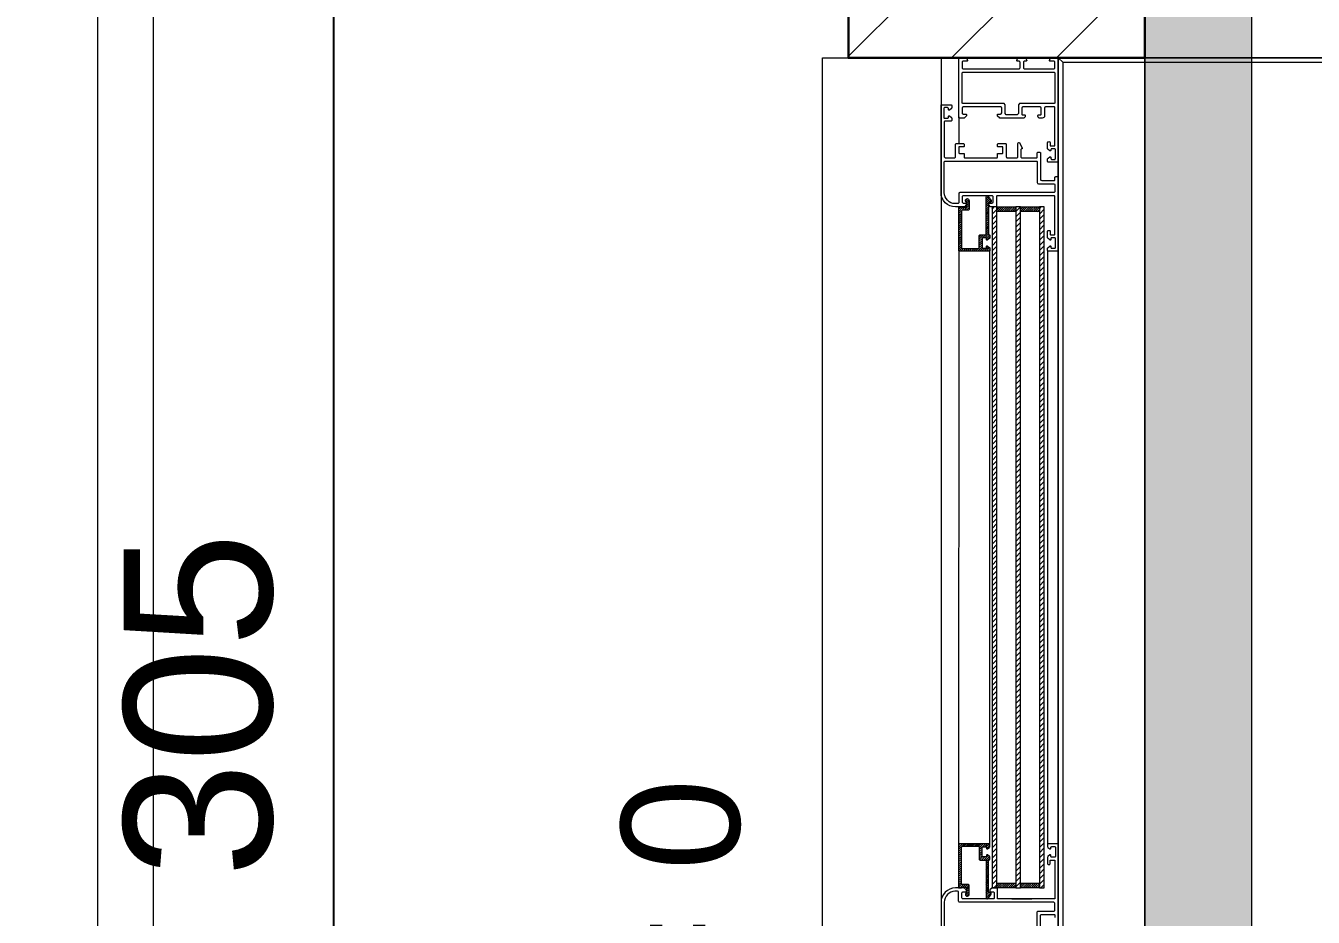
# Model space of a CAD drawing. Header units: centimetres. Extents: x 111832 to 117233, y -55119 to -48329.
# Drawn here: x 115859.9 to 115968.6, y -52974.8 to -52899.5 of the extents above; entities that cross this region are included whole.
import ezdxf

# ---------------------------------------------------------------- set-up
doc = ezdxf.new("R2010")
doc.units = ezdxf.units.CM
doc.header["$LTSCALE"] = 50
doc.header["$MEASUREMENT"] = 0
doc.layers.get('0').update_dxf_attribs({"color": 8})
for name, color, linetype, lineweight in [('CONSOLE ISOL.', 214, 'Continuous', 15), ('ISOLATION', 252, 'Continuous', 0), ('MACONNERIE COUPE', 7, 'Continuous', 30), ('MACONNERIE HACHURE', 253, 'Continuous', 13), ('mobilimi', 8, 'Continuous', 9), ('WINDOWS', 21, 'Continuous', 5)]:
    doc.layers.add(name, color=color, linetype=linetype, lineweight=lineweight)
doc.layers.add('COTE 50ème', color=1, linetype='Continuous')
doc.styles.add('GENERATED_STYLE_1', font='arial.ttf')
doc.styles.add('RS_TXT_50', font='arial.ttf', dxfattribs={"height": 12.5})
doc.dimstyles.new('RS_50CM_LINEAIRE', dxfattribs={"dimscale": 5, "dimtxt": 12.5, "dimasz": 1.5, "dimexe": 1, "dimexo": 2.5, "dimgap": 1, "dimtad": 1, "dimdec": 1, "dimrnd": 0.5, "dimdsep": 46, "dimtxsty": 'RS_TXT_50', "dimblk1": 'ARCHTICK', "dimblk2": 'ARCHTICK', "dimsah": 1, "dimcen": 2.5, "dimdle": 1, "dimclrt": 4, "dimadec": 0, "dimazin": 2, "dimtfac": 1, "dimtdec": 1, "dimtix": 1, "dimtmove": 2, "dimatfit": 3, "dimfxl": 1, "dimtolj": 1, "dimtzin": 0, "dimarcsym": 0})

# ---------------------------------------------------------------- blocks, each defined once
blk = doc.blocks.new('DRITARE POS 3')
at = {"layer": 'WINDOWS', "transparency": 33554559}
h = blk.add_hatch(dxfattribs=at)
h.set_pattern_fill('ANSI31', color=256, angle=450)
h.set_pattern_definition([(135, (-46708.71279, -43842.46996), (-0.08838834765, -0.08838834765), [])])
h.paths.add_polyline_path([(-1.74, -12.58), (-1.74, -12.64), (-2.09, -12.64, -0.414214), (-2.15, -12.58), (-2.15, -12.21, -0.247394), (-2.13, -12.16, 1.657435), (-2.37, -12.03), (-2.37, -12.77, 0.414214), (-2.28, -12.86), (-1.81, -12.86, -0.414214), (-1.72, -12.95), (-1.72, -16, -0.414214), (-1.81, -16.09), (-3.16, -16.09, -0.414214), (-3.22, -16.03), (-3.22, -15.03, 0.414214), (-3.31, -14.93), (-3.76, -14.93, -0.414214), (-3.82, -14.88), (-3.82, -11.74, 0.737396), (-3.99, -11.69), (-4.23, -12.04, 0.603122), (-4.15, -12.19), (-4.08, -12.19, -0.414214), (-4.02, -12.25), (-4.02, -14.93), (-4.06, -14.93, 0.414214), (-4.12, -14.99), (-4.12, -15.19, 0.250765), (-4.09, -15.24), (-3.92, -15.37, 0.599022), (-3.84, -15.33), (-3.84, -15.25, -0.414214), (-3.78, -15.19), (-3.52, -15.19, -0.414214), (-3.46, -15.25), (-3.46, -16, -0.414214), (-3.52, -16.05), (-3.78, -16.05, -0.414214), (-3.84, -16), (-3.84, -15.92, 0.599022), (-3.92, -15.88), (-4.09, -16.01, 0.250765), (-4.12, -16.05), (-4.12, -16.26, 0.414214), (-4.06, -16.31), (-1.55, -16.31, 0.414214), (-1.5, -16.26), (-1.5, -12.64), (-1.5, -12.58)])
at = {"layer": 'WINDOWS'}
h = blk.add_hatch(dxfattribs=at)
h.set_pattern_fill('ANSI31', color=140, scale=2.5, angle=450)
h.set_pattern_definition([(135, (-46708.9128, -43842.58123), (-0.2209708691, -0.2209708691), [])])
h.paths.add_polyline_path([(-8.71, -70.07), (-8.71, -12.58), (-8.31, -12.58), (-8.31, -70.07)])
h.paths.add_polyline_path([(-6.71, -70.07), (-6.71, -12.58), (-6.31, -12.58), (-6.31, -70.07)])
h.paths.add_polyline_path([(-4.71, -70.07), (-4.71, -12.58), (-4.31, -12.58), (-4.31, -70.07)])
at = {"layer": 'WINDOWS', "transparency": 33554559}
h = blk.add_hatch(dxfattribs=at)
h.set_pattern_fill('ANSI31', color=140, angle=450)
h.set_pattern_definition([(135, (-46708.90849, -43825.58123), (-0.08838834765, -0.08838834765), [])])
h.paths.add_polyline_path([(-6.71, -12.58), (-8.31, -12.58), (-8.31, -12.98), (-6.71, -12.98)])
h.paths.add_polyline_path([(-4.71, -12.58), (-6.31, -12.58), (-6.31, -12.98), (-4.71, -12.98)])
h.paths.add_polyline_path([(-6.71, -69.67), (-8.31, -69.67), (-8.31, -70.07), (-6.71, -70.07)])
h.paths.add_polyline_path([(-4.71, -69.67), (-6.31, -69.67), (-6.31, -70.07), (-4.71, -70.07)])
h = blk.add_hatch(dxfattribs=at)
h.set_pattern_fill('ANSI31', color=256, angle=450)
h.set_pattern_definition([(135, (-46708.70849, -43842.58123), (-0.08838834765, -0.08838834765), [])])
h.paths.add_polyline_path([(-1.49, -66.39, 0.414214), (-1.55, -66.33), (-4.06, -66.33, 0.414214), (-4.11, -66.39), (-4.11, -66.59, 0.250765), (-4.09, -66.64), (-3.92, -66.77, 0.599022), (-3.83, -66.72), (-3.83, -66.65, -0.414214), (-3.78, -66.59), (-3.51, -66.59, -0.414214), (-3.46, -66.65), (-3.46, -67.39, -0.414214), (-3.51, -67.45), (-3.78, -67.45, -0.414214), (-3.83, -67.39), (-3.83, -67.32, 0.599022), (-3.92, -67.27), (-4.09, -67.4, 0.250765), (-4.11, -67.45), (-4.11, -67.66, 0.414214), (-4.06, -67.71), (-4.02, -67.71), (-4.02, -70.4, -0.414214), (-4.07, -70.46), (-4.15, -70.46, 0.603122), (-4.23, -70.6), (-3.98, -70.96, 0.737396), (-3.81, -70.9), (-3.81, -67.77, -0.414214), (-3.76, -67.71), (-3.31, -67.71, 0.414214), (-3.22, -67.62), (-3.22, -66.61, -0.414214), (-3.16, -66.55), (-1.81, -66.55, -0.414214), (-1.72, -66.65), (-1.72, -69.69, -0.414214), (-1.81, -69.78), (-2.28, -69.78, 0.414214), (-2.37, -69.88), (-2.37, -70.61, 1.657435), (-2.12, -70.48, -0.247394), (-2.15, -70.44), (-2.15, -70.06, -0.414214), (-2.09, -70.01), (-1.74, -70.01), (-1.74, -70.06), (-1.49, -70.06), (-1.49, -70.01)])
at = {"layer": 'WINDOWS'}
for p, q in [((-1.5, -4.97), (-1.5, -7.22)), ((-9.9, -8.75), (-9.9, -10.08)), ((-0.01, -11.48), (0, -71.24)), ((-9.89, -16.28), (-9.89, -66.39)), ((-9, -16.26), (-9, -66.39)), ((-4.11, -66.39), (-4.12, -16.26)), ((-1.5, -16.26), (-1.49, -66.39)), ((-5.98, -71), (-7.66, -71))]:
    blk.add_line(p, q, dxfattribs=at)
at = {"layer": 'WINDOWS', "color": 165}
for points in [[(-9.9, 0), (-9.9, -160.11), (-33.9, -160.11), (-33.9, 0)], [(-9.9, 0), (-33.9, 0), (-33.9, -0.4), (-10.3, -0.4)], [(-10.3, -159.71), (-10.3, -0.4), (-9.9, 0), (-9.9, -160.11)], [(0, 0), (0, -160.11), (10, -160.11), (10, 0)]]:
    blk.add_lwpolyline(points, close=True, dxfattribs=at)
at = {"layer": 'WINDOWS'}
for points in [[(-7.08, -5), (-7.02, -5.06, 0.198912), (-6.98, -5.08), (-4.97, -5.08, 0.198912), (-4.93, -5.06), (-4.78, -4.91, 0.198912), (-4.76, -4.87), (-4.76, -4.8, 0.414214), (-4.82, -4.74), (-5.01, -4.74, -0.340481), (-5.14, -4.65), (-5.14, -4.24, -0.414214), (-5.04, -4.14), (-1.87, -4.14, -0.414214), (-1.78, -4.24), (-1.78, -4.65, -0.414214), (-1.87, -4.74), (-2.09, -4.74, 0.414214), (-2.15, -4.8), (-2.15, -4.87, 0.198912), (-2.13, -4.91), (-1.98, -5.06, 0.198912), (-1.94, -5.08), (-1.55, -5.08, 0.414214), (-1.5, -5.02), (-1.5, -0.06, 0.414214), (-1.55, 0), (-2.13, 0, 0.322823), (-2.19, -0.04), (-2.24, -0.21, 0.511918), (-2.19, -0.28), (-1.87, -0.28, -0.414214), (-1.78, -0.37), (-1.78, -0.84, -0.414214), (-1.87, -0.93), (-6.57, -0.93, -0.414214), (-6.67, -0.84), (-6.67, -0.37, -0.414214), (-6.57, -0.28), (-6.44, -0.28, 0.511918), (-6.39, -0.21), (-6.45, -0.04, 0.322823), (-6.5, 0), (-7.12, 0, 0.322823), (-7.17, -0.04), (-7.23, -0.21, 0.511918), (-7.17, -0.28), (-7.04, -0.28, -0.414214), (-6.95, -0.37), (-6.95, -0.84, -0.414214), (-7.04, -0.93), (-9.52, -0.93, -0.414214), (-9.62, -0.84), (-9.62, -0.37, -0.414214), (-9.52, -0.28), (-9.21, -0.28, 0.511918), (-9.15, -0.21), (-9.21, -0.04, 0.322823), (-9.26, 0), (-9.84, 0, 0.414214), (-9.9, -0.06), (-9.9, -8.75, 0.414214), (-9.84, -8.81), (-9.06, -8.81, 0.414214), (-9, -8.75), (-9, -8.51, 0.250765), (-9.03, -8.47), (-9.19, -8.35, 0.599022), (-9.28, -8.4), (-9.28, -8.51, -0.414214), (-9.34, -8.57), (-9.6, -8.57, -0.414214), (-9.65, -8.51), (-9.65, -7.73, -0.414214), (-9.6, -7.67), (-9.34, -7.67, -0.414214), (-9.28, -7.73), (-9.28, -7.8, 0.599022), (-9.19, -7.85), (-9.03, -7.74, 0.250765), (-9, -7.69), (-9, -7.16, 1), (-9.21, -7.16), (-9.21, -7.37, -0.414214), (-9.26, -7.43), (-9.56, -7.43, -0.414214), (-9.62, -7.37), (-9.62, -4.2, -0.414214), (-9.56, -4.14), (-8.83, -4.14, -0.414214), (-8.74, -4.24), (-8.74, -4.89, 0.414214), (-8.55, -5.08), (-8.3, -5.08, 0.198912), (-8.26, -5.06), (-8.2, -5, 0.198912), (-8.18, -4.96), (-8.18, -4.85, 0.414214), (-8.24, -4.8), (-8.4, -4.8, -0.414214), (-8.46, -4.74), (-8.46, -4.24, -0.414214), (-8.37, -4.14), (-6.91, -4.14, -0.414214), (-6.82, -4.24), (-6.82, -4.74, -0.414214), (-6.87, -4.8), (-7.04, -4.8, 0.414214), (-7.1, -4.85), (-7.1, -4.96, 0.198912)], [(0, -4.01, 0.414214), (-0.06, -3.96), (-0.84, -3.96, 0.414214), (-0.9, -4.01), (-0.9, -4.22, 0.250765), (-0.88, -4.27), (-0.71, -4.4, 0.599022), (-0.62, -4.35), (-0.62, -4.26, -0.414214), (-0.56, -4.2), (-0.3, -4.2, -0.414214), (-0.25, -4.26), (-0.25, -5.04, -0.414214), (-0.3, -5.1), (-0.56, -5.1, -0.414214), (-0.62, -5.04), (-0.62, -4.95, 0.599022), (-0.71, -4.9), (-0.88, -5.03, 0.250765), (-0.9, -5.08), (-0.9, -5.28, 0.414214), (-0.84, -5.34), (-0.34, -5.34, -0.414214), (-0.28, -5.39), (-0.28, -8.34, -0.414214), (-0.38, -8.44), (-1.12, -8.44, -0.414214), (-1.22, -8.34), (-1.22, -7.32, 0.414214), (-1.31, -7.22), (-1.87, -7.22, 0.414214), (-1.96, -7.32), (-1.96, -7.45, 0.414214), (-1.91, -7.5), (-1.55, -7.5, -0.414214), (-1.5, -7.56), (-1.5, -8.01, -0.414214), (-1.55, -8.06), (-1.91, -8.06, 0.414214), (-1.96, -8.12), (-1.96, -8.38, -0.414214), (-2.02, -8.44), (-4.71, -8.44, -0.414214), (-4.76, -8.38), (-4.76, -8.12, 0.414214), (-4.82, -8.06), (-5.17, -8.06, -0.414214), (-5.23, -8.01), (-5.23, -7.56, -0.414214), (-5.17, -7.5), (-4.82, -7.5, 0.414214), (-4.76, -7.45), (-4.76, -7.32, 0.414214), (-4.86, -7.22), (-5.42, -7.22, 0.414214), (-5.51, -7.32), (-5.51, -8.34, -0.414214), (-5.6, -8.44), (-6.39, -8.44, -0.414214), (-6.48, -8.34), (-6.48, -7.22, 0.809546), (-6.66, -7.19), (-6.85, -7.61, 0.543142), (-6.8, -7.69, -0.414214), (-6.74, -7.75), (-6.74, -8.34, -0.414214), (-6.84, -8.44), (-8.07, -8.44, -0.414214), (-8.12, -8.38), (-8.12, -8.03, 0.414214), (-8.18, -7.97), (-8.35, -7.97, 0.414214), (-8.4, -8.03), (-8.4, -10.25, -0.414214), (-8.5, -10.34), (-9.56, -10.34, -0.414214), (-9.62, -10.29), (-9.62, -10.08, 0.414214), (-9.67, -10.02), (-9.84, -10.02, 0.414214), (-9.9, -10.08), (-9.9, -16.26, 0.414214), (-9.84, -16.31), (-9.06, -16.31, 0.414214), (-9, -16.26), (-9, -16.05, 0.250765), (-9.03, -16.01), (-9.19, -15.88, 0.599022), (-9.28, -15.92), (-9.28, -16.02, -0.414214), (-9.34, -16.07), (-9.6, -16.07, -0.414214), (-9.65, -16.02), (-9.65, -15.23, -0.414214), (-9.6, -15.18), (-9.34, -15.18, -0.414214), (-9.28, -15.23), (-9.28, -15.33, 0.599022), (-9.19, -15.37), (-9.03, -15.24, 0.250765), (-9, -15.19), (-9, -14.62, 0.414214), (-9.06, -14.56), (-9.15, -14.56, 0.414214), (-9.21, -14.62), (-9.21, -14.88, -0.414214), (-9.26, -14.93), (-9.56, -14.93, -0.414214), (-9.62, -14.88), (-9.62, -11.7, -0.414214), (-9.56, -11.65), (-4.73, -11.65, -0.414214), (-4.68, -11.7), (-4.68, -12.53, 0.414214), (-4.62, -12.58), (-4.23, -12.58, 0.198912), (-4.19, -12.56), (-4.04, -12.41, 0.198912), (-4.02, -12.37), (-4.02, -12.3, 0.414214), (-4.08, -12.25), (-4.3, -12.25, -0.414214), (-4.4, -12.15), (-4.4, -11.74, -0.414214), (-4.3, -11.65), (-1.87, -11.65, -0.414214), (-1.78, -11.74), (-1.78, -12.15, -0.414214), (-1.87, -12.25), (-2.09, -12.25, 0.414214), (-2.15, -12.3), (-2.15, -12.37, 0.198912), (-2.13, -12.41), (-1.98, -12.56, 0.198912), (-1.94, -12.58), (-1.22, -12.58, 0.414214), (0, -11.37)], [(-1.5, -12.21, 0.414214), (-1.4, -12.3), (-1.18, -12.3), (-1.18, -12.3, 0.414214), (-0.28, -11.37), (-0.28, -8.77, 0.414214), (-0.34, -8.72), (-8.07, -8.72, 0.414214), (-8.12, -8.77), (-8.12, -10.53, -0.414214), (-8.22, -10.62), (-9.52, -10.62, 0.414214), (-9.62, -10.71), (-9.62, -11.27, 0.414214), (-9.52, -11.37), (-1.59, -11.37, -0.414214), (-1.5, -11.46)], [(-1.74, -12.64), (-2.09, -12.64, -0.414214), (-2.15, -12.58), (-2.15, -12.21, -0.247394), (-2.13, -12.16, 1.657435), (-2.37, -12.03), (-2.37, -12.77, 0.414214), (-2.28, -12.86), (-1.81, -12.86, -0.414214), (-1.72, -12.95), (-1.72, -16, -0.414214), (-1.81, -16.09), (-3.16, -16.09, -0.414214), (-3.22, -16.03), (-3.22, -15.03, 0.414214), (-3.31, -14.93), (-3.76, -14.93, -0.414214), (-3.82, -14.88), (-3.82, -11.74, 0.737396), (-3.99, -11.69), (-4.23, -12.04, 0.603122), (-4.15, -12.19), (-4.08, -12.19, -0.414214), (-4.02, -12.25), (-4.02, -14.93), (-4.06, -14.93, 0.414214), (-4.12, -14.99), (-4.12, -15.19, 0.250765), (-4.09, -15.24), (-3.92, -15.37, 0.599022), (-3.84, -15.33), (-3.84, -15.25, -0.414214), (-3.78, -15.19), (-3.52, -15.19, -0.414214), (-3.46, -15.25), (-3.46, -16, -0.414214), (-3.52, -16.05), (-3.78, -16.05, -0.414214), (-3.84, -16), (-3.84, -15.92, 0.599022), (-3.92, -15.88), (-4.09, -16.01, 0.250765), (-4.12, -16.05), (-4.12, -16.26, 0.414214), (-4.06, -16.31), (-1.55, -16.31, 0.414214), (-1.5, -16.26), (-1.5, -12.64), (-1.5, -12.58), (-1.74, -12.58)], [(-1.74, -70.01), (-2.09, -70.01, 0.414214), (-2.15, -70.06), (-2.15, -70.44, 0.247394), (-2.12, -70.48, -1.657435), (-2.37, -70.61), (-2.37, -69.88, -0.414214), (-2.28, -69.78), (-1.81, -69.78, 0.414214), (-1.72, -69.69), (-1.72, -66.65, 0.414214), (-1.81, -66.55), (-3.16, -66.55, 0.414214), (-3.22, -66.61), (-3.22, -67.62, -0.414214), (-3.31, -67.71), (-3.76, -67.71, 0.414214), (-3.81, -67.77), (-3.81, -70.9, -0.737396), (-3.98, -70.96), (-4.23, -70.6, -0.603122), (-4.15, -70.46), (-4.07, -70.46, 0.414214), (-4.02, -70.4), (-4.02, -67.71), (-4.06, -67.71, -0.414214), (-4.11, -67.66), (-4.11, -67.45, -0.250765), (-4.09, -67.4), (-3.92, -67.27, -0.599022), (-3.83, -67.32), (-3.83, -67.39, 0.414214), (-3.78, -67.45), (-3.51, -67.45, 0.414214), (-3.46, -67.39), (-3.46, -66.65, 0.414214), (-3.51, -66.59), (-3.78, -66.59, 0.414214), (-3.83, -66.65), (-3.83, -66.72, -0.599022), (-3.92, -66.77), (-4.09, -66.64, -0.250765), (-4.11, -66.59), (-4.11, -66.39, -0.414214), (-4.06, -66.33), (-1.55, -66.33, -0.414214), (-1.49, -66.39), (-1.49, -70.01), (-1.49, -70.06), (-1.74, -70.06)], [(-1.49, -70.44, -0.414214), (-1.4, -70.35), (-1.18, -70.35), (-1.18, -70.35, -0.414214), (-0.28, -71.28), (-0.28, -73.88, -0.414214), (-0.34, -73.93), (-8.06, -73.93, -0.414214), (-8.12, -73.88), (-8.12, -72.12, 0.414214), (-8.21, -72.03), (-9.52, -72.03, -0.414214), (-9.61, -71.94), (-9.61, -71.38, -0.414214), (-9.52, -71.28), (-1.59, -71.28, 0.414214), (-1.49, -71.19)]]:
    blk.add_lwpolyline(points, format="xyb", close=True, dxfattribs=at)
for points in [[(-9.9, -160.11), (-9.9, 0), (0, 0), (0, -160.11)], [(-1.78, -1.27), (-1.83, -1.21), (-9.56, -1.21), (-9.62, -1.27), (-9.62, -3.81), (-9.56, -3.86), (-6.63, -3.86), (-6.54, -3.96), (-6.54, -4.7), (-6.44, -4.8), (-5.51, -4.8), (-5.42, -4.7), (-5.42, -3.96), (-5.32, -3.86), (-1.83, -3.86), (-1.78, -3.81)]]:
    blk.add_lwpolyline(points, close=True, dxfattribs=at)
at = {"layer": 'WINDOWS', "color": 140}
for points in [[(-8.71, -70.07), (-8.71, -12.58), (-8.31, -12.58), (-8.31, -70.07)], [(-6.71, -12.58), (-8.31, -12.58), (-8.31, -12.98), (-6.71, -12.98)], [(-6.71, -70.07), (-6.71, -12.58), (-6.31, -12.58), (-6.31, -70.07)], [(-4.71, -12.58), (-6.31, -12.58), (-6.31, -12.98), (-4.71, -12.98)], [(-4.71, -70.07), (-4.71, -12.58), (-4.31, -12.58), (-4.31, -70.07)], [(-6.71, -69.67), (-8.31, -69.67), (-8.31, -70.07), (-6.71, -70.07)], [(-4.71, -69.67), (-6.31, -69.67), (-6.31, -70.07), (-4.71, -70.07)]]:
    blk.add_lwpolyline(points, close=True, dxfattribs=at)
at = {"layer": 'WINDOWS'}
for points in [[(-8.4, -74.62), (-8.4, -72.4, 0.414214), (-8.49, -72.31), (-9.56, -72.31, 0.414214), (-9.61, -72.36), (-9.61, -72.57, -0.414214)], [(-9.89, -72.57), (-9.89, -66.39, -0.414214), (-9.84, -66.34), (-9.05, -66.34, -0.414214), (-9, -66.39), (-9, -66.6, -0.250765), (-9.02, -66.64), (-9.19, -66.77, -0.599022), (-9.28, -66.73), (-9.28, -66.63, 0.414214), (-9.33, -66.58), (-9.59, -66.58, 0.414214), (-9.65, -66.63), (-9.65, -67.42, 0.414214), (-9.59, -67.47), (-9.33, -67.47, 0.414214), (-9.28, -67.42), (-9.28, -67.32, -0.599022), (-9.19, -67.28), (-9.02, -67.41, -0.250765), (-9, -67.46), (-9, -68.03, -0.414214), (-9.05, -68.09), (-9.15, -68.09, -0.414214), (-9.2, -68.03), (-9.2, -67.77, 0.414214), (-9.26, -67.72), (-9.56, -67.72, 0.414214), (-9.61, -67.77), (-9.61, -70.95, 0.414214), (-9.56, -71), (-4.82, -71, 0.414214), (-4.76, -70.95), (-4.76, -70.12, -0.414214), (-4.71, -70.07), (-4.32, -70.07, -0.198912), (-4.28, -70.09), (-4.13, -70.24, -0.198912), (-4.11, -70.28), (-4.11, -70.35, -0.414214), (-4.17, -70.4), (-4.39, -70.4, 0.414214), (-4.48, -70.5), (-4.48, -70.91, 0.414214), (-4.39, -71), (-1.87, -71, 0.414214), (-1.77, -70.91), (-1.77, -70.5, 0.414214), (-1.87, -70.4), (-2.09, -70.4, -0.414214), (-2.15, -70.35), (-2.15, -70.28, -0.198912), (-2.13, -70.24), (-1.98, -70.09, -0.198912), (-1.94, -70.07), (-1.21, -70.07, -0.414214), (0, -71.28), (0, -78.64, -0.414214)]]:
    blk.add_lwpolyline(points, format="xyb", dxfattribs=at)
at = {"layer": 'WINDOWS', "color": 165, "insert": (27.15, -106.27), "char_height": 10, "attachment_point": 7, "rotation": 90, "style": 'GENERATED_STYLE_1'}
blk.add_mtext('\\A1;\\pt0;P{\\H0.6x;neto}= 0', dxfattribs=at)
blk = doc.blocks.new('_ArchTick')
at = {"color": 0, "linetype": 'ByBlock', "const_width": 0.15}
blk.add_lwpolyline([(-0.5, -0.5), (0.5, 0.5)], dxfattribs=at)
blk = doc.blocks.new('*D1254')
at = {"layer": 'COTE 50ème', "color": 0, "lineweight": -2, "ltscale": 0.5, "transparency": 16777216}
for p, q in [((115885.94, -53114.36), (115885.94, -52799.36)), ((115887.37, -52804.36), (115880.94, -52804.36)), ((115892.43, -53109.36), (115880.94, -53109.36))]:
    blk.add_line(p, q, dxfattribs=at)
at = {"layer": 'Defpoints', "color": 0, "ltscale": 0.5, "transparency": 16777216}
for p in [(115885.94, -52804.36), (115899.87, -52804.36), (115904.93, -53109.36)]:
    blk.add_point(p, dxfattribs=at)
at = {"layer": 'COTE 50ème', "color": 0, "lineweight": -2, "ltscale": 0.5, "transparency": 16777216, "xscale": 7.5, "yscale": 7.5, "zscale": 7.5}
for p, rotation in [((115885.94, -52804.36), 90), ((115885.94, -53109.36), 270)]:
    blk.add_blockref('_ArchTick', p, dxfattribs=dict(at, rotation=rotation))
at = {"layer": 'COTE 50ème', "color": 4, "ltscale": 0.5, "transparency": 16777216, "insert": (115874.55, -52956.86), "char_height": 12.5, "attachment_point": 5, "rotation": 90, "style": 'RS_TXT_50'}
blk.add_mtext('\\A1;305', dxfattribs=at)

msp = doc.modelspace()

# ---------------------------------------------------------------- hatches: boundary and pattern name
at = {"layer": 'ISOLATION', "transparency": 33554687}
h = msp.add_hatch(dxfattribs=at)
h.set_pattern_fill('INSUL', color=256, scale=10, angle=45)
h.set_pattern_definition([(45, (1225.213, 1325.2256), (-2.65165043, 2.65165043), []), (45, (1224.329, 1326.1095), (-2.65165043, 2.65165043), [1.25, -1.25]), (45, (1223.445, 1326.9934), (-2.65165043, 2.65165043), [1.25, -1.25])])
h.paths.add_polyline_path([(115062.37, -53272.36), (115224.37, -53272.36), (115224.37, -53147.36), (115519.37, -53147.36), (115519.37, -53134.36), (115954.37, -53134.36), (115954.37, -52082.36), (116034.37, -52082.36), (116034.37, -52122.36), (116059.37, -52122.36), (116059.37, -52057.36), (114824.37, -52057.36), (114824.37, -52048.36), (116068.37, -52048.36), (116068.37, -52131.36), (116025.37, -52131.36), (116025.37, -52091.36), (115963.37, -52091.36), (115963.37, -53143.36), (115528.37, -53143.36), (115528.37, -53156.36), (115233.37, -53156.36), (115233.37, -53281.36), (115062.37, -53281.36)])
at = {"layer": 'MACONNERIE HACHURE'}
h = msp.add_hatch(dxfattribs=at)
h.set_pattern_fill('ANSI31', color=256, scale=50, style=0)
h.set_pattern_definition([(45, (923.721, 14234.1016), (-4.41941738, 4.41941738), [])])
h.paths.add_polyline_path([(114499.37, -53137.36), (114499.37, -53147.36), (114399.37, -53147.36), (114399.37, -53097.36), (114499.37, -53097.36), (114499.37, -53107.36), (114414.37, -53107.36), (114414.37, -53137.36)])
h.paths.add_polyline_path([(115954.37, -52057.36), (116034.37, -52057.36), (116034.37, -52082.36), (115954.37, -52082.36)])
h.paths.add_polyline_path([(113964.37, -52057.36), (113884.37, -52057.36), (113884.37, -52082.36), (113964.37, -52082.36)])
h.paths.add_polyline_path([(113884.37, -52082.36), (113859.37, -52082.36), (113859.37, -52130.36), (113884.37, -52130.36)])
h.paths.add_polyline_path([(113989.37, -52154.25), (113964.37, -52154.25), (113964.37, -52147.36), (113989.37, -52147.36)])
h.paths.add_polyline_path([(115954.37, -52154.25), (115929.37, -52154.25), (115929.37, -52147.36), (115954.37, -52147.36)])
h.paths.add_polyline_path([(114926.37, -53272.36), (114926.37, -53387.36), (114992.37, -53387.36), (114992.37, -53272.36), (114972.37, -53272.36), (114972.37, -53367.36), (114946.37, -53367.36), (114946.37, -53272.36)])
h.paths.add_polyline_path([(115224.37, -53762.36), (115294.37, -53762.36), (115294.37, -53622.36), (115269.37, -53622.36), (115269.37, -53737.36), (115224.37, -53737.36)])
h.paths.add_polyline_path([(114694.37, -53762.36), (114624.37, -53762.36), (114624.37, -53622.36), (114649.37, -53622.36), (114649.37, -53737.36), (114694.37, -53737.36)])
h.paths.add_polyline_path([(114224.37, -53134.36), (114329.37, -53134.36), (114329.37, -53109.36), (114224.37, -53109.36)])
h.paths.add_polyline_path([(115694.37, -53134.36), (115589.37, -53134.36), (115589.37, -53109.36), (115694.37, -53109.36)])
h.paths.add_polyline_path([(113964.37, -52902.25), (113989.37, -52902.25), (113989.37, -52887.36), (113964.37, -52887.36)])
h.paths.add_polyline_path([(116034.37, -53342.47), (116059.37, -53342.47), (116059.37, -53397.36), (116034.37, -53397.36)])
h.paths.add_polyline_path([(116034.37, -53087.36), (116059.37, -53087.36), (116059.37, -53157.36), (116034.37, -53157.36)])
h.paths.add_polyline_path([(116034.37, -52902.25), (116059.37, -52902.25), (116059.37, -52747.36), (116034.37, -52747.36)])
h.paths.add_polyline_path([(116034.37, -52502.36), (116059.37, -52502.36), (116059.37, -52542.36), (116034.37, -52542.36)])
h.paths.add_polyline_path([(113884.37, -53342.47), (113859.37, -53342.47), (113859.37, -53397.36), (113884.37, -53397.36)])
h.paths.add_polyline_path([(113884.37, -53087.36), (113859.37, -53087.36), (113859.37, -53157.36), (113884.37, -53157.36)])
h.paths.add_polyline_path([(113884.37, -52902.25), (113859.37, -52902.25), (113859.37, -52747.36), (113884.37, -52747.36)])
h.paths.add_polyline_path([(113884.37, -52494.36), (113859.37, -52494.36), (113859.37, -52542.36), (113884.37, -52542.36)])
h.paths.add_polyline_path([(115929.37, -52507.36), (115764.37, -52507.36), (115764.37, -52482.36), (115929.37, -52482.36)])
h.paths.add_polyline_path([(115704.37, -52507.36), (115701.34, -52507.36), (115701.34, -52482.36), (115704.37, -52482.36)])
h.paths.add_polyline_path([(115606.34, -52507.36), (115579.37, -52507.36), (115579.37, -52482.36), (115606.34, -52482.36)])
h.paths.add_polyline_path([(114214.37, -52507.36), (114217.4, -52507.36), (114217.4, -52482.36), (114214.37, -52482.36)])
h.paths.add_polyline_path([(114312.4, -52507.36), (114339.37, -52507.36), (114339.37, -52482.36), (114312.4, -52482.36)])
h.paths.add_polyline_path([(114679.37, -53134.36), (114694.37, -53134.36), (114694.37, -53109.36), (114679.37, -53109.36)])
h.paths.add_polyline_path([(115954.37, -52902.25), (115929.37, -52902.25), (115929.37, -52887.36), (115954.37, -52887.36)])
h.paths.add_polyline_path([(115494.37, -52677.36), (115506.37, -52677.36), (115506.37, -52507.29), (115519.37, -52507.36), (115519.37, -52482.36), (115494.37, -52482.36), (115494.37, -52590.36), (115484.37, -52590.36), (115484.37, -52602.36), (115494.37, -52602.36)])
h.paths.add_polyline_path([(115506.37, -52804.36), (115506.37, -52814.36), (115494.37, -52814.36), (115494.37, -52769.36), (115506.37, -52769.36), (115506.37, -52779.36), (115929.37, -52779.36), (115929.37, -52804.36)])
h.paths.add_polyline_path([(115239.37, -53134.36), (115224.37, -53134.36), (115224.37, -53109.36), (115239.37, -53109.36)])
h.paths.add_polyline_path([(115392.37, -52928.36), (115370.37, -52928.36), (115370.37, -52819.36), (115224.37, -52819.36), (115224.37, -52807.36), (115382.37, -52807.36), (115382.37, -52916.36), (115392.37, -52916.36)])
h.paths.add_polyline_path([(115506.37, -52906.36), (115494.37, -52906.36), (115494.37, -52916.36), (115484.37, -52916.36), (115484.37, -52928.36), (115494.37, -52928.36), (115494.37, -53097.36), (115418.97, -53097.36), (115418.97, -53107.36), (115504.37, -53107.36), (115504.37, -53137.36), (115418.97, -53137.36), (115418.97, -53147.36), (115519.37, -53147.36), (115519.37, -53107.36), (115506.37, -53107.36)])
h.paths.add_polyline_path([(115224.37, -52602.36), (115224.37, -52697.36), (115189.37, -52697.36), (115189.37, -52541.36), (115119.37, -52541.36), (115119.37, -52529.36), (115224.37, -52529.36), (115224.37, -52590.36), (115234.37, -52590.36), (115234.37, -52602.36)])
h.paths.add_polyline_path([(114229.37, -52082.36), (113989.37, -52082.36), (113989.37, -52057.36), (114229.37, -52057.36)])
h.paths.add_polyline_path([(114564.37, -52357.36), (114564.37, -52382.36), (114564.37, -52382.36), (114564.37, -52422.36), (114576.37, -52422.36), (114576.37, -52412.36), (114586.37, -52412.36), (114586.37, -52400.36), (114576.37, -52400.36), (114576.37, -52252.36), (114799.37, -52252.36), (114799.37, -52232.36), (114576.37, -52232.36), (114576.37, -52224.36), (114564.37, -52224.36)])
h.paths.add_polyline_path([(113989.37, -53082.36), (113964.37, -53082.36), (113964.37, -53062.36), (113989.37, -53062.36)])
h.paths.add_polyline_path([(115372.37, -52308.36), (115119.37, -52308.36), (115119.37, -52288.36), (115372.37, -52288.36), (115372.37, -52278.36), (115384.37, -52278.36), (115384.37, -52590.36), (115392.37, -52590.36), (115392.37, -52602.36), (115316.37, -52602.36), (115316.37, -52590.36), (115372.37, -52590.36)])
h.paths.add_polyline_path([(115229.37, -52082.36), (115372.37, -52082.36), (115372.37, -52196.36), (115384.37, -52196.36), (115384.37, -52082.36), (115409.37, -52082.36), (115409.37, -52057.36), (115229.37, -52057.36)])
h.paths.add_polyline_path([(115146.03, -52902.36), (115189.37, -52902.36), (115189.37, -52942.36), (115146.03, -52942.36)])
h.paths.add_polyline_path([(114979.37, -52902.36), (115019.37, -52902.36), (115019.37, -52942.36), (114979.37, -52942.36)])
h.paths.add_polyline_path([(114772.7, -52902.36), (114729.37, -52902.36), (114729.37, -52942.36), (114772.7, -52942.36)])
h.paths.add_polyline_path([(114939.37, -52902.36), (114899.37, -52902.36), (114899.37, -52942.36), (114939.37, -52942.36)])
h.paths.add_polyline_path([(115094.37, -52082.36), (115074.37, -52082.36), (115074.37, -52057.36), (115094.37, -52057.36)])
h.paths.add_polyline_path([(114706.37, -52529.36), (114706.37, -52400.36), (114668.37, -52400.36), (114668.37, -52412.36), (114694.37, -52412.36), (114694.37, -52560.23), (114576.37, -52560.23), (114576.37, -52504.36), (114564.37, -52504.36), (114564.37, -52572.36), (114694.37, -52572.23), (114694.37, -52697.36), (114729.37, -52697.36), (114729.37, -52541.36), (114799.37, -52541.36), (114799.37, -52529.36)])
h.paths.add_polyline_path([(115929.37, -52082.36), (115869.37, -52082.36), (115869.37, -52057.36), (115929.37, -52057.36)])
h.paths.add_polyline_path([(114974.37, -52082.36), (114824.37, -52082.36), (114824.37, -52057.36), (114974.37, -52057.36)])
h.paths.add_polyline_path([(114689.37, -52082.36), (114576.37, -52082.36), (114576.37, -52142.36), (114564.37, -52142.36), (114564.37, -52082.36), (114329.37, -52082.36), (114329.37, -52057.36), (114689.37, -52057.36)])
h.paths.add_polyline_path([(115094.37, -52562.36), (115094.37, -52612.36), (115009.37, -52612.36), (115009.37, -52632.36), (115119.37, -52632.36), (115119.37, -52562.36)])
h.paths.add_polyline_path([(114909.37, -52632.36), (114799.37, -52632.36), (114799.37, -52562.36), (114824.37, -52562.36), (114824.37, -52612.36), (114909.37, -52612.36)])

# ---------------------------------------------------------------- linework, layer by layer
at = {"layer": 'CONSOLE ISOL.', "lineweight": 5, "ltscale": 0.5}
msp.add_lwpolyline([(115954.37, -53134.36), (115224.37, -53134.36), (115224.37, -53272.36), (114694.37, -53272.36), (114694.37, -53134.36), (113964.37, -53134.36), (113964.37, -52057.36), (115954.37, -52057.36)], close=True, dxfattribs=at)
at = {"layer": 'ISOLATION', "ltscale": 0.5}
msp.add_lwpolyline([(115062.37, -53272.36), (115224.37, -53272.36), (115224.37, -53147.36), (115519.37, -53147.36), (115519.37, -53134.36), (115954.37, -53134.36), (115954.37, -52082.36), (116034.37, -52082.36), (116034.37, -52122.36), (116059.37, -52122.36), (116059.37, -52057.36), (114824.37, -52057.36), (114824.37, -52048.36), (116068.37, -52048.36), (116068.37, -52131.36), (116025.37, -52131.36), (116025.37, -52091.36), (115963.37, -52091.36), (115963.37, -53143.36), (115528.37, -53143.36), (115528.37, -53156.36), (115233.37, -53156.36), (115233.37, -53281.36), (115062.37, -53281.36)], close=True, dxfattribs=at)
at = {"layer": 'MACONNERIE COUPE'}
msp.add_lwpolyline([(115954.37, -52902.25), (115929.37, -52902.25), (115929.37, -52887.36), (115954.37, -52887.36)], close=True, dxfattribs=at)
at = {"layer": 'mobilimi'}
for p, q in [((115870.73, -53002.16), (115870.73, -52804.36)), ((115866.02, -52992.74), (115866.02, -52835.16))]:
    msp.add_line(p, q, dxfattribs=at)

# ---------------------------------------------------------------- block references
at = {"lineweight": 5, "xscale": -1}
msp.add_blockref('DRITARE POS 3', (115937.18, -52902.25), dxfattribs=at)

# ---------------------------------------------------------------- dimensions: what is measured, and where the dimension line sits
at = {"layer": 'COTE 50ème', "ltscale": 0.5}
dim = msp.add_linear_dim(base=(115885.94, -52804.36), p1=(115904.93, -53109.36), p2=(115899.87, -52804.36), angle=90, dimstyle='RS_50CM_LINEAIRE', dxfattribs=at)
dim.commit()
dim.dimension.update_dxf_attribs({"geometry": '*D1254', "text_midpoint": (115874.55, -52956.86)})

doc.saveas('drawing.dxf')
